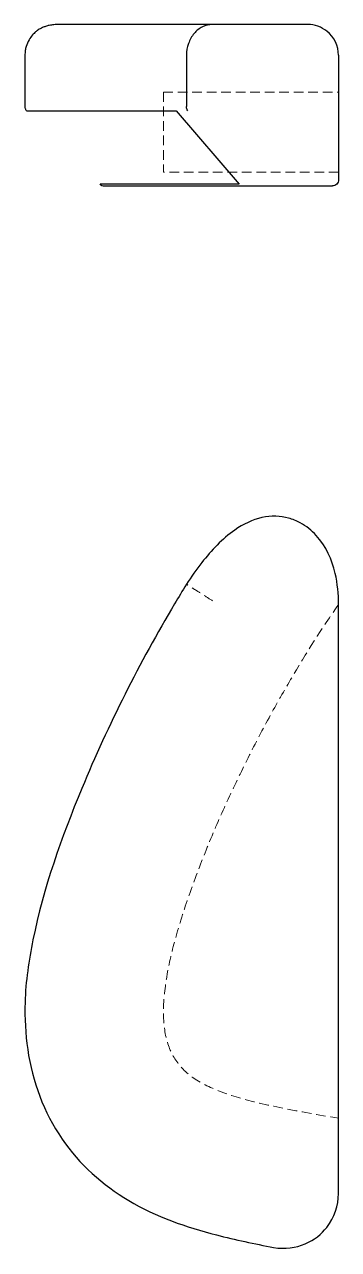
# Model space of a CAD drawing. Header units: millimetres. Extents: x 62 to 234, y 8 to 169.
# Drawn here: x 62.5 to 103.7, y 7.7 to 168.6 of the extents above.
import ezdxf

# ---------------------------------------------------------------- set-up
doc = ezdxf.new("R2010")
doc.units = ezdxf.units.MM
doc.linetypes.add('HIDDEN', pattern=[1.905, 1.27, -0.635])

msp = doc.modelspace()

# ---------------------------------------------------------------- linework, layer by layer
at = {"color": 7, "linetype": 'Continuous', "lineweight": 25}
for p, q in [((62.5, 164.58), (62.5, 157.85)), ((83.73, 164.58), (83.73, 157.85)), ((103.71, 164.58), (103.71, 159.74)), ((103.71, 159.74), (103.71, 149.23)), ((62.53, 157.85), (62.53, 157.85)), ((82.39, 157.28), (90.66, 147.65)), ((103.71, 149.23), (103.71, 148.22)), ((103.71, 17.19), (103.71, 92.43)), ((103.71, 15.02), (103.71, 17.19))]:
    msp.add_line(p, q, dxfattribs=at)
at = {"color": 7, "linetype": 'HIDDEN', "lineweight": 18}
for p, q in [((62.51, 164.58), (62.51, 164.58)), ((80.71, 159.74), (80.71, 149.23))]:
    msp.add_line(p, q, dxfattribs=at)
at = {"color": 7, "linetype": 'HIDDEN', "lineweight": 18, "flags": 128}
for points in [[(103.71, 15.02), (103.71, 15.02)], [(95.18, 7.94), (95.18, 7.94)]]:
    msp.add_lwpolyline(points, dxfattribs=at)
at = {"color": 7, "linetype": 'Continuous', "lineweight": 25}
for points, knots in [([(66.99, 168.62), (66.75, 168.62), (66.32, 168.6), (65.73, 168.51), (65.25, 168.39), (64.86, 168.24), (64.55, 168.09), (64.33, 167.96), (64.18, 167.86), (64.06, 167.77), (63.82, 167.57), (63.45, 167.21), (63, 166.58), (62.69, 165.87), (62.53, 165.17), (62.52, 164.79), (62.51, 164.58)], [0, 0, 0, 0, 0.146996, 0.274756, 0.382803, 0.470689, 0.538173, 0.585504, 0.602117, 0.614791, 0.637188, 0.696942, 0.77736, 0.87828, 0.936556, 1, 1, 1, 1]), ([(85.66, 168.62), (81.42, 168.62), (77.62, 168.62), (73.54, 168.62), (72.76, 168.62), (71.27, 168.62), (69.87, 168.62), (68.42, 168.62), (67.74, 168.62), (67.33, 168.62), (67.14, 168.62), (66.99, 168.62)], [0, 0, 0, 0, 0.5, 0.5, 0.625, 0.625, 0.75, 0.875, 0.9375, 0.9375, 1, 1, 1, 1]), ([(87.15, 168.62), (86.7, 168.62), (86.25, 168.51), (85.42, 168.11), (85.05, 167.81), (84.42, 167.06), (84.17, 166.61), (83.83, 165.64), (83.73, 165.11), (83.73, 164.58)], [0, 0, 0, 0, 0.25, 0.25, 0.5, 0.5, 0.75, 0.75, 1, 1, 1, 1]), ([(99.67, 168.62), (99.67, 168.62), (99.61, 168.62), (99.31, 168.62), (99.06, 168.62), (98.47, 168.62), (98.24, 168.62), (97.69, 168.62), (97.37, 168.62), (96.65, 168.62), (96.25, 168.62), (95.61, 168.62), (95.39, 168.62), (94.96, 168.62), (94.74, 168.62), (94.11, 168.62), (93.71, 168.62), (92.93, 168.62), (92.57, 168.62), (91.52, 168.62), (90.88, 168.62), (89.7, 168.62), (89.15, 168.62), (88.11, 168.62), (87.62, 168.62), (87.15, 168.62)], [0, 0, 0, 0, 0.125, 0.125, 0.25, 0.25, 0.3125, 0.3125, 0.375, 0.375, 0.4375, 0.4375, 0.46875, 0.46875, 0.5, 0.5, 0.5625, 0.5625, 0.625, 0.625, 0.75, 0.75, 0.875, 0.875, 1, 1, 1, 1]), ([(103.71, 164.58), (103.71, 165.79), (102.69, 167.88), (100.58, 168.62), (99.67, 168.62)], [0, 0, 0, 0, 0.571429, 1, 1, 1, 1]), ([(62.5, 157.85), (62.5, 157.8), (62.51, 157.69), (62.56, 157.54), (62.63, 157.4), (62.7, 157.32), (62.74, 157.28)], [0, 0, 0, 0, 0.249954, 0.500002, 0.750048, 1, 1, 1, 1]), ([(62.76, 157.28), (62.76, 157.28), (62.75, 157.28), (62.99, 157.28), (63.51, 157.28), (64.3, 157.28), (65.26, 157.28), (66.37, 157.28), (67.62, 157.28), (68.97, 157.28), (70.77, 157.28), (73.06, 157.28), (75.96, 157.28), (79.05, 157.28), (81.28, 157.28), (82.39, 157.28)], [0, 0, 0, 0, 0.0258071, 0.0728056, 0.1397499, 0.2059703, 0.2720274, 0.3380837, 0.4041831, 0.4703244, 0.5364712, 0.6524208, 0.7685317, 0.8844956, 1, 1, 1, 1]), ([(103.71, 148.22), (103.71, 148.01), (103.62, 147.8), (103.32, 147.5), (103.11, 147.41), (102.9, 147.41)], [0, 0, 0, 0, 0.5, 0.5, 1, 1, 1, 1]), ([(72.37, 147.65), (72.46, 147.58), (72.62, 147.45), (72.84, 147.43), (72.95, 147.41)], [0, 0, 0, 0, 0.501111, 1, 1, 1, 1]), ([(90.66, 147.65), (89.36, 147.65), (86.74, 147.65), (83.2, 147.65), (80.47, 147.65), (78.46, 147.65), (77.03, 147.65), (75.73, 147.65), (74.56, 147.65), (73.57, 147.65), (72.86, 147.65), (72.44, 147.65), (72.41, 147.65), (72.39, 147.65)], [0, 0, 0, 0, 0.14912, 0.299135, 0.449048, 0.523696, 0.598271, 0.672753, 0.747119, 0.821412, 0.895987, 0.952614, 1, 1, 1, 1]), ([(72.97, 147.41), (72.96, 147.41), (72.92, 147.41), (73.08, 147.41), (73.47, 147.41), (74.23, 147.41), (75.37, 147.41), (76.72, 147.41), (78.24, 147.41), (79.88, 147.41), (81.96, 147.41), (84.55, 147.41), (87.71, 147.41), (90.01, 147.41), (91.15, 147.41)], [0, 0, 0, 0, 0.022159, 0.066553, 0.110971, 0.193404, 0.275756, 0.358313, 0.441112, 0.524097, 0.607351, 0.738568, 0.869676, 1, 1, 1, 1]), ([(91.15, 147.41), (92.55, 147.41), (94.01, 147.41), (95.9, 147.41), (96.28, 147.41), (97.06, 147.41), (97.45, 147.41), (98.62, 147.41), (99.4, 147.41), (100.18, 147.41)], [0, 0, 0, 0, 0.5, 0.5, 0.625, 0.625, 0.75, 0.75, 1, 1, 1, 1]), ([(100.18, 147.41), (101.21, 147.41), (101.9, 147.41), (102.54, 147.41), (102.68, 147.41), (102.86, 147.41), (102.9, 147.41), (102.9, 147.41)], [0, 0, 0, 0, 0.5, 0.5, 0.75, 0.75, 1, 1, 1, 1]), ([(100.77, 101.49), (100.17, 102.14), (99.05, 103.05), (96.68, 104.04), (93.66, 104.15), (91.2, 102.98), (88.43, 101.04), (87.01, 99.53), (85.03, 97.01), (84.36, 96.04), (83.73, 95.07)], [-0.5679087, -0.5679087, -0.5679087, -0.5679087, -0.4840343, -0.4337097, -0.3330603, -0.232411, -0.232411, -0.0846521, -0.0846521, 0, 0, 0, 0]), ([(103.71, 92.43), (103.71, 93.78), (103.44, 96.97), (102.07, 100.07), (100.77, 101.49)], [0, 0, 0, 0, 0.0970052, 0.2263454, 0.2263454, 0.2263454, 0.2263454]), ([(82.18, 92.51), (77.58, 84.78), (73.46, 76.61), (67.31, 61.8), (64.94, 55.2), (63.03, 45.67), (62.29, 40.84), (62.58, 36), (63.48, 29.75), (64.98, 25.69), (69.68, 18.86), (72.7, 16.14), (79.74, 11.96), (83.71, 10.59), (90.17, 8.94), (92.67, 8.41), (95.18, 7.94)], [-2.824336, -2.824336, -2.824336, -2.824336, -2.158651, -2.158651, -1.644545, -1.644545, -1.444998, -1.295339, -1.295339, -0.990611, -0.990611, -0.702772, -0.702772, -0.402016, -0.402016, -0.213997, -0.213997, -0.213997, -0.213997]), ([(95.18, 7.94), (96.64, 7.67), (99.61, 8.13), (102.86, 10.87), (103.71, 13.44), (103.71, 15.02)], [0, 0, 0, 0, 0.0979293, 0.1958585, 0.3427524, 0.3427524, 0.3427524, 0.3427524])]:
    msp.add_open_spline(points, degree=3, knots=knots, dxfattribs=at)
for points in [[(87.15, 168.62), (86.64, 168.62), (86.15, 168.62), (85.66, 168.62)], [(83.93, 157.28), (83.8, 157.43), (83.73, 157.64), (83.73, 157.85)], [(83.73, 95.07), (83.21, 94.22), (82.69, 93.37), (82.18, 92.51)], [(83.93, 94.94), (83.8, 95.02), (83.73, 95.06), (83.73, 95.07)]]:
    msp.add_open_spline(points, degree=3, dxfattribs=at)
at = {"color": 7, "linetype": 'HIDDEN', "lineweight": 18}
for points, knots in [([(80.71, 159.74), (80.71, 159.74), (80.68, 159.74), (80.79, 159.74), (81.05, 159.74), (81.52, 159.74), (82.18, 159.74), (82.99, 159.74), (83.94, 159.74), (85, 159.74), (86.56, 159.74), (88.67, 159.74), (91.43, 159.74), (94.34, 159.74), (97.36, 159.74), (100.45, 159.74), (102.64, 159.74), (103.71, 159.74)], [0, 0, 0, 0, 0.000721, 0.033529, 0.068855, 0.113106, 0.160318, 0.210054, 0.261817, 0.315094, 0.369395, 0.479357, 0.588979, 0.696537, 0.801087, 0.902251, 1, 1, 1, 1]), ([(103.71, 149.23), (102.64, 149.23), (100.45, 149.23), (97.36, 149.23), (94.34, 149.23), (91.43, 149.23), (88.67, 149.23), (86.56, 149.23), (85, 149.23), (83.94, 149.23), (82.99, 149.23), (82.18, 149.23), (81.52, 149.23), (81.05, 149.23), (80.79, 149.23), (80.68, 149.23), (80.71, 149.23), (80.71, 149.23)], [0, 0, 0, 0, 0.097749, 0.198913, 0.303463, 0.411021, 0.520643, 0.630605, 0.684906, 0.738183, 0.789946, 0.839682, 0.886894, 0.931145, 0.966471, 0.999279, 1, 1, 1, 1]), ([(87.15, 92.91), (86.7, 93.19), (86.25, 93.48), (85.42, 94), (85.05, 94.24), (84.42, 94.63), (84.17, 94.79), (83.83, 95.01), (83.73, 95.07), (83.73, 95.07)], [0, 0, 0, 0, 0.25, 0.25, 0.5, 0.5, 0.75, 0.75, 1, 1, 1, 1]), ([(103.71, 92.43), (101.56, 89.33), (99.46, 86.04), (96.4, 80.81), (95.39, 79.02), (93.4, 75.36), (92.43, 73.48), (90.53, 69.66), (89.6, 67.71), (87.82, 63.77), (86.97, 61.77), (85.37, 57.79), (84.62, 55.81), (83.27, 51.9), (82.68, 49.99), (81.69, 46.3), (81.3, 44.54), (80.8, 41.23), (80.67, 39.68), (80.76, 36.87), (80.97, 35.6), (81.76, 33.35), (82.35, 32.37), (83.94, 30.66), (84.95, 29.94), (87.43, 28.67), (88.89, 28.12), (92.29, 27.12), (94.23, 26.67), (98.6, 25.79), (101.03, 25.36), (103.71, 24.91)], [0, 0, 0, 0, 0.125, 0.125, 0.1875, 0.1875, 0.25, 0.25, 0.3125, 0.3125, 0.375, 0.375, 0.4375, 0.4375, 0.5, 0.5, 0.5625, 0.5625, 0.625, 0.625, 0.6875, 0.6875, 0.75, 0.75, 0.8125, 0.8125, 0.875, 0.875, 0.9375, 0.9375, 1, 1, 1, 1])]:
    msp.add_open_spline(points, degree=3, knots=knots, dxfattribs=at)

doc.saveas('drawing.dxf')
